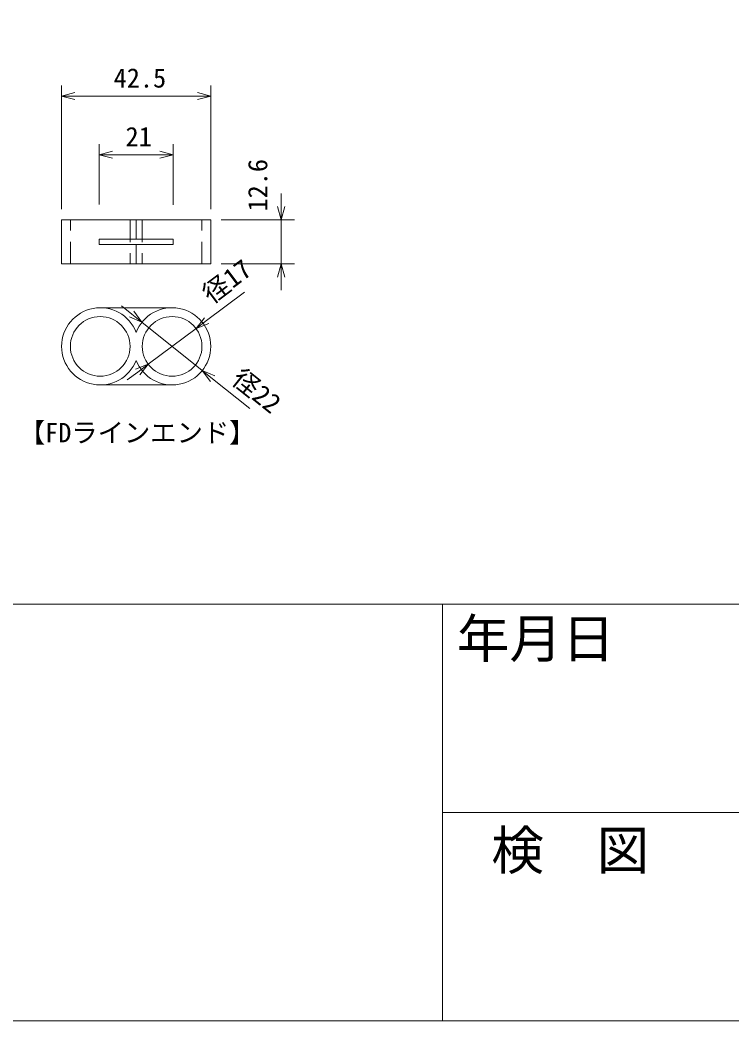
# Model space of a CAD drawing. Units: millimetres, scale not verified. Extents: x -79874 to 6090, y -2774 to 2774.
# Drawn here: x 1372 to 2183, y -2774 to -1633 of the extents above; entities that cross this region are included whole.
import ezdxf
from ezdxf.enums import TextEntityAlignment as Align

# ---------------------------------------------------------------- set-up
doc = ezdxf.new("R2010")
doc.units = ezdxf.units.MM
doc.header["$LTSCALE"] = 4
doc.linetypes.add('USER1', pattern=[9.525, 6.35, -3.175])
for name, color, linetype, lineweight in [('0-0_0', 7, 'Continuous', 20), ('0-1_WAKU', 7, 'Continuous', 18), ('0-3_moji', 7, 'Continuous', 18), ('0-5_sunpo', 7, 'Continuous', 18), ('0-6_buhin', 2, 'Continuous', 18), ('4-1__F-0_', 7, 'Continuous', 30)]:
    doc.layers.add(name, color=color, linetype=linetype, lineweight=lineweight)
doc.styles.add('ＭＳ ゴシック', font='')
doc.styles.get('ＭＳ ゴシック').set_extended_font_data('MS Gothic')

msp = doc.modelspace()

# ---------------------------------------------------------------- linework, layer by layer
at = {"layer": '0-0_0'}
for p, q in [((1669.424, -1860.97), (1669.424, -1845.97)), ((1669.424, -1911.37), (1669.424, -1926.37)), ((1510.829, -1977.769), (1499.113, -1968.402)), ((1572.438, -1984.899), (1584.457, -1975.924)), ((1517.955, -2025.588), (1505.937, -2034.564)), ((1579.564, -2032.718), (1591.281, -2042.085))]:
    msp.add_line(p, q, dxfattribs=at)
for points in [[(1673.443, -1845.97), (1669.424, -1860.97), (1665.405, -1845.97)], [(1665.405, -1926.37), (1669.424, -1911.37), (1673.443, -1926.37)], [(1501.623, -1965.263), (1510.829, -1977.769), (1496.603, -1971.542)], [(1586.862, -1979.144), (1572.438, -1984.899), (1582.052, -1972.703)], [(1503.532, -2031.343), (1517.955, -2025.588), (1508.342, -2037.784)], [(1588.771, -2045.224), (1579.564, -2032.718), (1593.79, -2038.946)]]:
    msp.add_lwpolyline(points, dxfattribs=at)
at = {"layer": '0-1_WAKU'}
for p, q in [((1853.314, -2299), (1853.314, -2774)), ((1853.314, -2536.5), (5615.314, -2536.5))]:
    msp.add_line(p, q, dxfattribs=at)
for points in [[(-1804.186, -2774), (6090.314, -2774), (6090.314, 2774), (-1804.186, 2774)], [(-1804.186, -2774), (6090.314, -2774), (6090.314, -2299), (-1804.186, -2299)]]:
    msp.add_lwpolyline(points, close=True, dxfattribs=at)
at = {"layer": '0-5_sunpo'}
for p, q in [((1419.197, -1848.97), (1419.197, -1708.048)), ((1589.197, -1848.97), (1589.197, -1708.048)), ((1419.197, -1720.048), (1434.197, -1720.048)), ((1589.197, -1720.048), (1434.197, -1720.048)), ((1589.197, -1720.048), (1574.197, -1720.048)), ((1462.197, -1843.7), (1462.197, -1774.877)), ((1546.197, -1844.018), (1546.197, -1774.877)), ((1462.197, -1786.877), (1477.197, -1786.877)), ((1477.561, -1786.877), (1531.197, -1786.877)), ((1546.197, -1786.877), (1531.197, -1786.877)), ((1669.424, -1845.97), (1669.424, -1830.97)), ((1601.197, -1860.97), (1684.642, -1860.97)), ((1669.424, -1860.97), (1669.424, -1911.37)), ((1601.197, -1911.37), (1684.642, -1911.37)), ((1669.424, -1926.37), (1669.424, -1941.37)), ((1627.784, -1943.566), (1584.457, -1975.924)), ((1499.113, -1968.402), (1487.397, -1959.036)), ((1510.829, -1977.769), (1579.564, -2032.718)), ((1517.955, -2025.588), (1572.438, -1984.899)), ((1505.937, -2034.564), (1493.919, -2043.539)), ((1633.733, -2076.023), (1591.281, -2042.085))]:
    msp.add_line(p, q, dxfattribs=at)
for points in [[(1434.197, -1724.068), (1419.197, -1720.048), (1434.197, -1716.029)], [(1574.197, -1716.029), (1589.197, -1720.048), (1574.197, -1724.068)], [(1477.197, -1790.896), (1462.197, -1786.877), (1477.197, -1782.858)], [(1531.197, -1782.858), (1546.197, -1786.877), (1531.197, -1790.896)]]:
    msp.add_lwpolyline(points, dxfattribs=at)
at = {"layer": '0-6_buhin', "linetype": 'USER1'}
for p, q in [((1429.197, -1911.37), (1429.197, -1860.97)), ((1497.197, -1860.97), (1497.197, -1911.37)), ((1511.197, -1860.97), (1511.197, -1911.37)), ((1579.197, -1911.37), (1579.197, -1860.97))]:
    msp.add_line(p, q, dxfattribs=at)
at = {"layer": '0-6_buhin'}
for p, q in [((1504.197, -1860.97), (1504.197, -1883.17)), ((1504.197, -1889.17), (1504.197, -1911.37)), ((1462.197, -1961.255), (1546.197, -1961.255)), ((1462.197, -2049.232), (1545.191, -2049.244))]:
    msp.add_line(p, q, dxfattribs=at)
for points in [[(1419.197, -1911.37), (1419.197, -1860.97), (1589.197, -1860.97), (1589.197, -1911.37)], [(1546.197, -1883.17), (1546.197, -1889.17), (1462.197, -1889.17), (1462.197, -1883.17)]]:
    msp.add_lwpolyline(points, close=True, dxfattribs=at)
for centre in [(1463.197, -2005.244), (1545.197, -2005.244)]:
    msp.add_circle(centre, 34, dxfattribs=at)
for centre, start, end in [((1463.197, -2005.244), 21.27997, 338.72003), ((1545.197, -2005.244), 201.27997, 158.72003)]:
    msp.add_arc(centre, 44, start, end, dxfattribs=at)

# ---------------------------------------------------------------- texts
at = {"layer": '0-3_moji', "style": 'ＭＳ ゴシック'}
msp.add_text('【FDラインエンド】', height=21.99, dxfattribs=at).set_placement((1370.378, -2121.166), align=Align.BOTTOM_LEFT)
at = {"layer": '0-5_sunpo', "style": 'ＭＳ ゴシック'}
for s, p in [('42.5', (1478.512, -1716.944)), ('21', (1492.116, -1783.773))]:
    msp.add_text(s, height=21.99, dxfattribs=at).set_placement(p, align=Align.BOTTOM_LEFT)
for s, rotation, p in [('12.6', 90, (1660.256, -1851.57)), ('径17', 36.753, (1593.923, -1963.131)), ('径22', 321.36, (1607.071, -2050.867))]:
    msp.add_text(s, height=21.99, rotation=rotation, dxfattribs=at).set_placement(p, align=Align.BOTTOM_LEFT)
at = {"layer": '4-1__F-0_', "style": 'ＭＳ ゴシック'}
for s, p in [('年月日', (1869.655, -2373.358)), ('検\u3000図', (1908.943, -2614.638))]:
    msp.add_text(s, height=43.99, dxfattribs=at).set_placement(p, align=Align.BOTTOM_LEFT)

doc.saveas('drawing.dxf')
